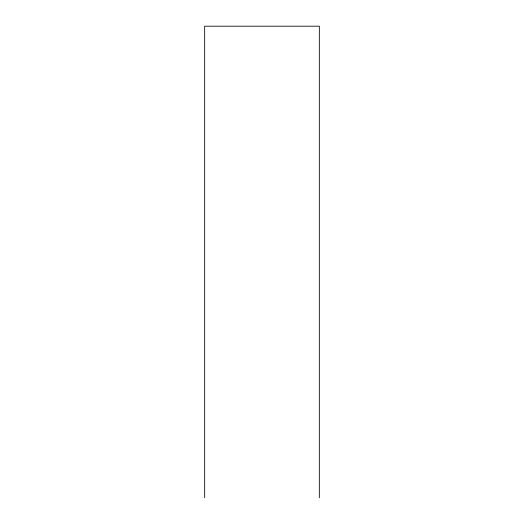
<?xml version="1.0" encoding="UTF-8"?>
<svg xmlns="http://www.w3.org/2000/svg" width="524" height="524" viewBox="0 0 524 524"><rect width="100%" height="100%" fill="white"/><g stroke="black" fill="none" stroke-linecap="round" stroke-linejoin="round"><path stroke-width="0.79" d="M319.332 497.8L319.332 26.2L204.668 26.2L204.668 497.8"/></g></svg>
